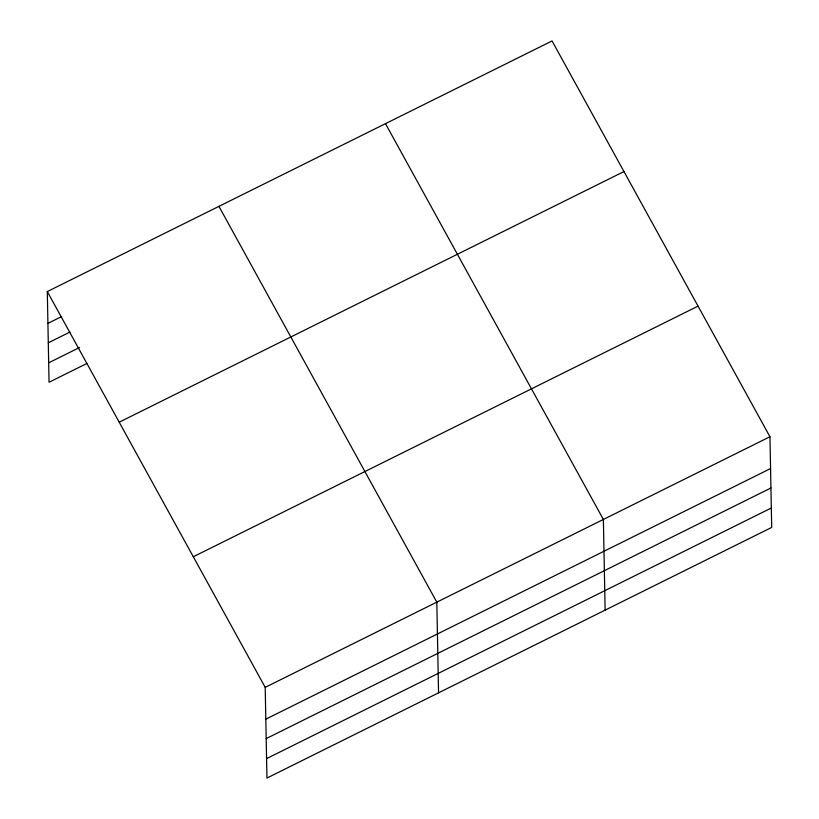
<?xml version="1.0" encoding="UTF-8"?>
<svg xmlns="http://www.w3.org/2000/svg" width="819" height="819" viewBox="0 0 819 819"><rect width="100%" height="100%" fill="white"/><g stroke="black" fill="none" stroke-linecap="round" stroke-linejoin="round"><path stroke-width="1.23" d="M47.307 291.574L552.057 40.95L769.952 436.742L771.693 527.426L266.943 778.05L265.202 687.366L47.307 291.574L49.048 382.258L86.804 363.503M47.922 323.372L61.65 316.554M48.29 342.803L70.035 332.012M48.679 362.827L79.566 347.481M119.216 422.184L623.965 171.56M193.294 556.756L698.044 306.132M265.202 687.366L769.952 436.742M265.806 719.174L770.566 468.55M266.185 738.605L770.935 487.981M266.564 758.619L771.324 507.995M385.493 123.659L603.378 519.451L605.128 610.135M218.929 206.357L436.814 602.16L438.554 692.843"/></g></svg>
